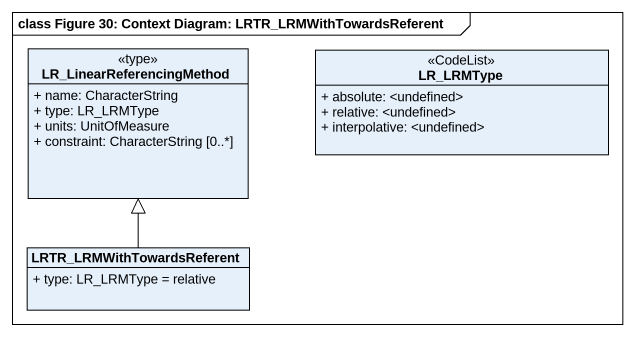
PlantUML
@startuml
mainframe class Figure 30: Context Diagram: LRTR_LRMWithTowardsReferent
hide circle
hide empty members
skinparam classAttributeIconSize 0
class LR_LinearReferencingMethod <<type>> {
  + name: CharacterString
  + type: LR_LRMType
  + units: UnitOfMeasure
  + constraint: CharacterString [0..*]
}
class LR_LRMType <<CodeList>> {
  + absolute: <undefined>
  + relative: <undefined>
  + interpolative: <undefined>
}
class LRTR_LRMWithTowardsReferent {
  + type: LR_LRMType = relative
}
LRTR_LRMWithTowardsReferent -up-|> LR_LinearReferencingMethod
@enduml
